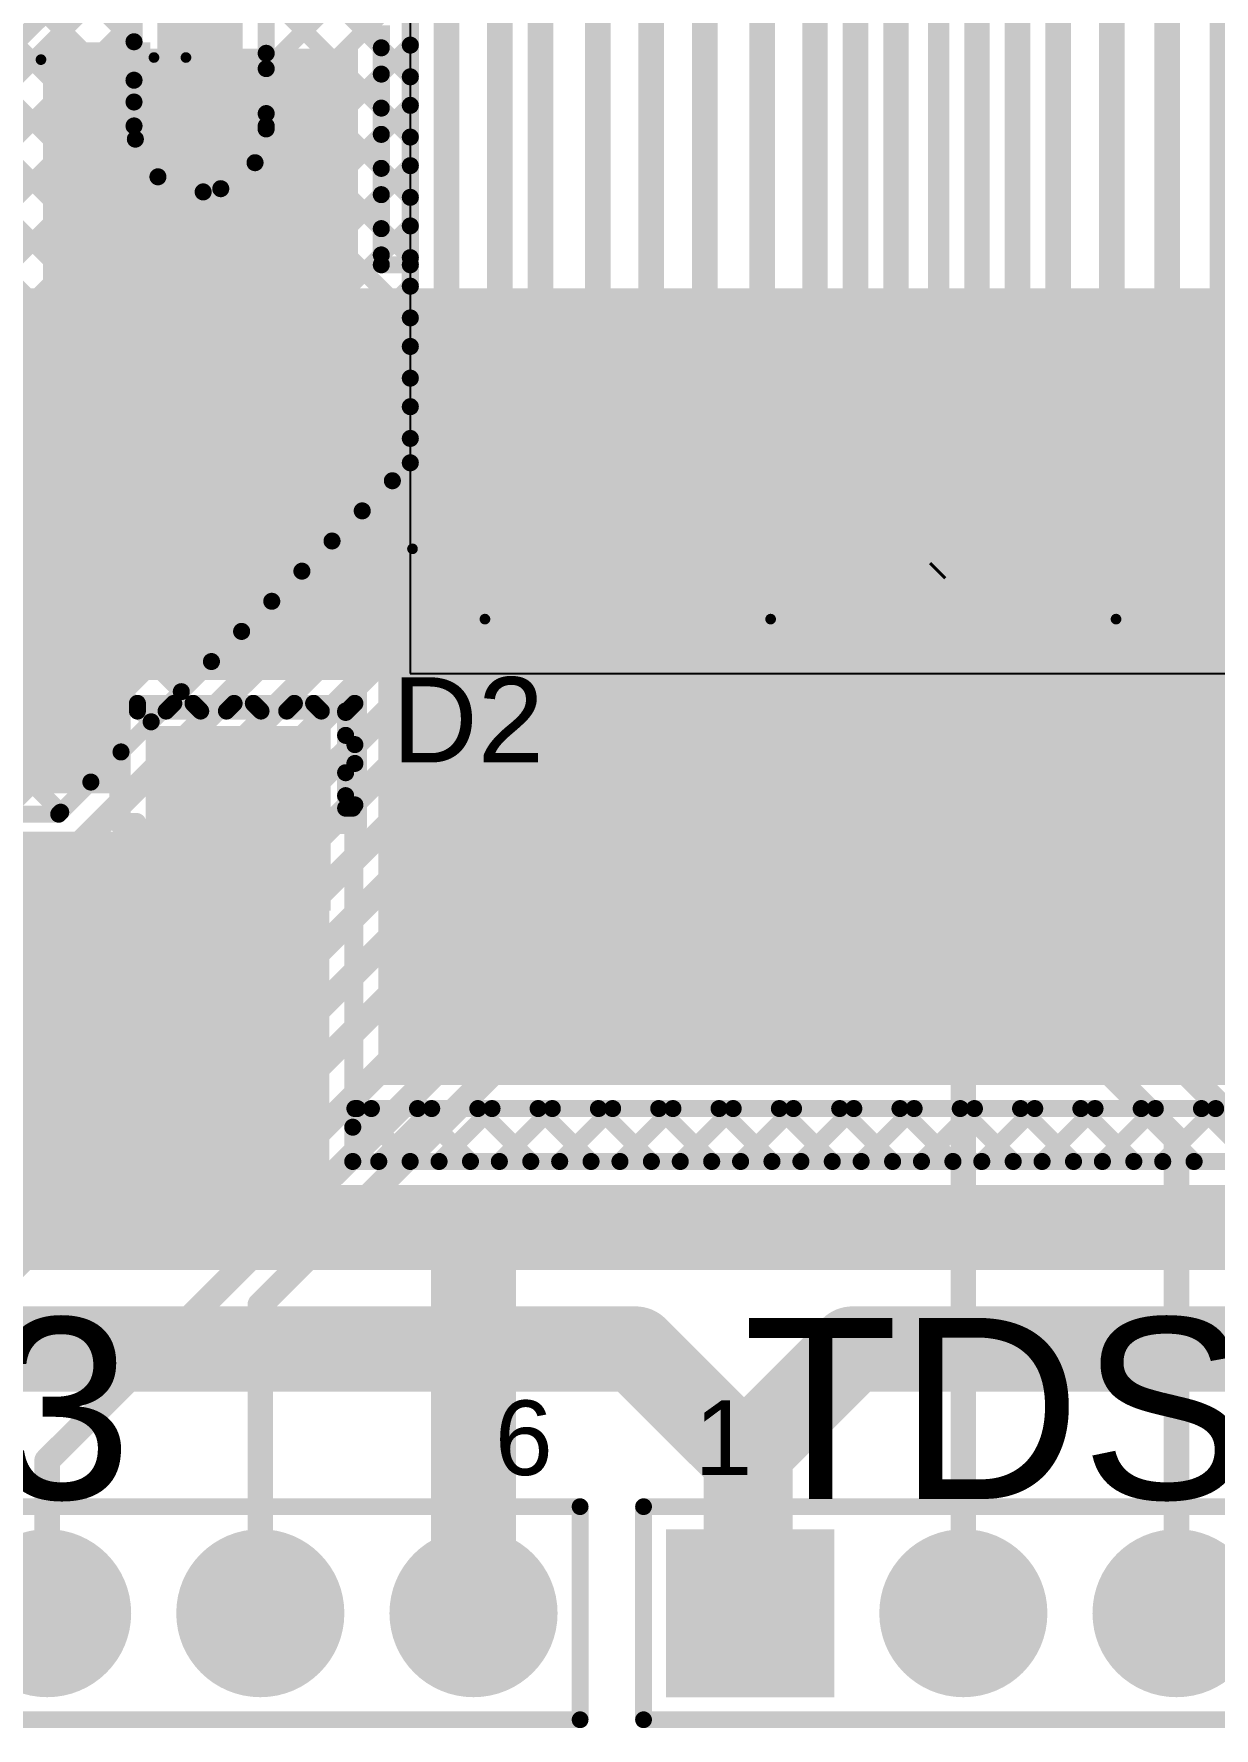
# Model space of a CAD drawing. Header units: millimetres. Extents: x 0 to 214, y 0 to 214.
# Drawn here: x 2.395 to 2.949, y -0.102 to 0.693 of the extents above; entities that cross this region are included whole.
import ezdxf

# ---------------------------------------------------------------- set-up
doc = ezdxf.new("R2010")
doc.units = ezdxf.units.MM
doc.header["$MEASUREMENT"] = 0
for name, color, linetype in [('BottomLayer', 5, 'Continuous'), ('BottomSolder', 6, 'Continuous'), ('MultiLayer', 9, 'Continuous'), ('PadHoleLayer', 156, 'Continuous'), ('TopLayer', 1, 'Continuous'), ('TopOverlay', 2, 'Continuous'), ('TopPaste', 8, 'Continuous'), ('TopSolder', 216, 'Continuous'), ('ViaHoleLayer', 16, 'Continuous')]:
    doc.layers.add(name, color=color, linetype=linetype)
doc.styles.add('Arial', font='', dxfattribs={"height": 0.2})
doc.styles.get('Arial').set_extended_font_data('Arial')

# ---------------------------------------------------------------- blocks, each defined once
blk = doc.blocks.new('SOT_223_121')
at = {"layer": 'TopLayer'}
for points in [[(-0.06398, 0.1565), (0.06398, 0.1565), (0.06398, 0.07185), (-0.06398, 0.07185)], [(-0.10925, -0.07185), (-0.07185, -0.07185), (-0.07185, -0.1565), (-0.10925, -0.1565)], [(-0.0187, -0.07185), (0.0187, -0.07185), (0.0187, -0.1565), (-0.0187, -0.1565)], [(0.07185, -0.07185), (0.10925, -0.07185), (0.10925, -0.1565), (0.07185, -0.1565)]]:
    blk.add_hatch(color=1, dxfattribs=at).paths.add_polyline_path(points)
at = {"layer": 'TopPaste'}
for points in [[(-0.06398, 0.1565), (0.06398, 0.1565), (0.06398, 0.07185), (-0.06398, 0.07185)], [(-0.10925, -0.07185), (-0.07185, -0.07185), (-0.07185, -0.1565), (-0.10925, -0.1565)], [(-0.0187, -0.07185), (0.0187, -0.07185), (0.0187, -0.1565), (-0.0187, -0.1565)], [(0.07185, -0.07185), (0.10925, -0.07185), (0.10925, -0.1565), (0.07185, -0.1565)]]:
    blk.add_hatch(color=8, dxfattribs=at).paths.add_polyline_path(points)
at = {"layer": 'TopSolder'}
for points in [[(-0.06798, 0.1605), (0.06798, 0.1605), (0.06798, 0.06785), (-0.06798, 0.06785)], [(-0.11325, -0.06785), (-0.06785, -0.06785), (-0.06785, -0.1605), (-0.11325, -0.1605)], [(-0.0227, -0.06785), (0.0227, -0.06785), (0.0227, -0.1605), (-0.0227, -0.1605)], [(0.06785, -0.06785), (0.11325, -0.06785), (0.11325, -0.1605), (0.06785, -0.1605)]]:
    blk.add_hatch(color=216, dxfattribs=at).paths.add_polyline_path(points)
at = {"layer": 'TopOverlay', "const_width": 0.005}
for points in [[(-0.129, -0.075), (-0.129, 0.069)], [(-0.129, 0.069), (-0.073, 0.069)], [(0.073, 0.069), (0.13, 0.069)], [(0.13, -0.075), (0.13, 0.069)], [(-0.129, -0.075), (-0.119, -0.075)], [(-0.066, -0.075), (-0.029, -0.075)], [(0.024, -0.076), (0.062, -0.076)], [(0.115, -0.075), (0.13, -0.075)]]:
    blk.add_lwpolyline(points, dxfattribs=at)
at = {"layer": 'TopOverlay'}
for points, const_width in [([(-0.13025, 0.069, 1), (-0.12775, 0.069, 1)], 0.0025), ([(-0.13025, 0.069, 1), (-0.12775, 0.069, 1)], 0.0025), ([(-0.07425, 0.069, 1), (-0.07175, 0.069, 1)], 0.0025), ([(0.07175, 0.069, 1), (0.07425, 0.069, 1)], 0.0025), ([(0.12875, 0.069, 1), (0.13125, 0.069, 1)], 0.0025), ([(0.12875, 0.069, 1), (0.13125, 0.069, 1)], 0.0025), ([(-0.13025, -0.075, 1), (-0.12775, -0.075, 1)], 0.0025), ([(-0.13025, -0.075, 1), (-0.12775, -0.075, 1)], 0.0025), ([(-0.12025, -0.075, 1), (-0.11775, -0.075, 1)], 0.0025), ([(-0.06725, -0.075, 1), (-0.06475, -0.075, 1)], 0.0025), ([(-0.03025, -0.075, 1), (-0.02775, -0.075, 1)], 0.0025), ([(0.02275, -0.076, 1), (0.02525, -0.076, 1)], 0.0025), ([(0.06075, -0.076, 1), (0.06325, -0.076, 1)], 0.0025), ([(0.11375, -0.075, 1), (0.11625, -0.075, 1)], 0.0025), ([(0.12875, -0.075, 1), (0.13125, -0.075, 1)], 0.0025), ([(0.12875, -0.075, 1), (0.13125, -0.075, 1)], 0.0025), ([(-0.1221, -0.111, 1), (-0.1419, -0.111, 1)], 0.01575), ([(-0.14584, -0.111, 1), (-0.13796, -0.111, 1)], 0.00787), ([(-0.12604, -0.111, 1), (-0.11816, -0.111, 1)], 0.00787)]:
    blk.add_lwpolyline(points, format="xyb", close=True, dxfattribs=dict(at, const_width=const_width))
blk = doc.blocks.new('SLF12575T_221M1R3_PF_128')
at = {"layer": 'TopLayer'}
for points in [[(-0.26969, 0.06299), (-0.16732, 0.06299), (-0.16732, -0.06299), (-0.26969, -0.06299)], [(0.16732, 0.06299), (0.26969, 0.06299), (0.26969, -0.06299), (0.16732, -0.06299)]]:
    blk.add_hatch(color=1, dxfattribs=at).paths.add_polyline_path(points)
at = {"layer": 'TopPaste'}
for points in [[(-0.26969, 0.06299), (-0.16732, 0.06299), (-0.16732, -0.06299), (-0.26969, -0.06299)], [(0.16732, 0.06299), (0.26969, 0.06299), (0.26969, -0.06299), (0.16732, -0.06299)]]:
    blk.add_hatch(color=8, dxfattribs=at).paths.add_polyline_path(points)
at = {"layer": 'TopSolder'}
for points in [[(-0.27369, 0.06699), (-0.16332, 0.06699), (-0.16332, -0.06699), (-0.27369, -0.06699)], [(0.16332, 0.06699), (0.27369, 0.06699), (0.27369, -0.06699), (0.16332, -0.06699)]]:
    blk.add_hatch(color=216, dxfattribs=at).paths.add_polyline_path(points)
at = {"layer": 'TopOverlay', "const_width": 0.005}
for points in [[(-0.188, 0.19), (-0.188, 0.249)], [(0.217, 0.249), (-0.188, 0.249)], [(0.25, 0.081), (0.25, 0.215)], [(-0.248, 0.081), (-0.248, 0.19)], [(-0.188, 0.19), (-0.248, 0.19)], [(-0.25, -0.215), (-0.25, -0.081)], [(0.25, -0.215), (0.25, -0.081)], [(0.217, -0.249), (-0.217, -0.249)]]:
    blk.add_lwpolyline(points, dxfattribs=at)
at = {"layer": 'TopOverlay'}
for points, const_width in [([(-0.18925, 0.249, 1), (-0.18675, 0.249, 1)], 0.0025), ([(-0.18925, 0.249, 1), (-0.18675, 0.249, 1)], 0.0025), ([(0.21575, 0.249, 1), (0.21825, 0.249, 1)], 0.0025), ([(0.21575, 0.249, 1), (0.21825, 0.249, 1)], 0.0025), ([(0.24875, 0.215, 1), (0.25125, 0.215, 1)], 0.0025), ([(0.24875, 0.215, 1), (0.25125, 0.215, 1)], 0.0025), ([(-0.24925, 0.19, 1), (-0.24675, 0.19, 1)], 0.0025), ([(-0.24925, 0.19, 1), (-0.24675, 0.19, 1)], 0.0025), ([(-0.18925, 0.19, 1), (-0.18675, 0.19, 1)], 0.0025), ([(-0.18925, 0.19, 1), (-0.18675, 0.19, 1)], 0.0025), ([(-0.24925, 0.081, 1), (-0.24675, 0.081, 1)], 0.0025), ([(0.24875, 0.081, 1), (0.25125, 0.081, 1)], 0.0025), ([(-0.27781, 0.061, 1), (-0.2943, 0.061, 1)], 0.01), ([(-0.2968, 0.061, 1), (-0.2918, 0.061, 1)], 0.005), ([(-0.28031, 0.061, 1), (-0.27531, 0.061, 1)], 0.005), ([(-0.25125, -0.081, 1), (-0.24875, -0.081, 1)], 0.0025), ([(0.24875, -0.081, 1), (0.25125, -0.081, 1)], 0.0025), ([(-0.25125, -0.215, 1), (-0.24875, -0.215, 1)], 0.0025), ([(-0.25125, -0.215, 1), (-0.24875, -0.215, 1)], 0.0025), ([(0.24875, -0.215, 1), (0.25125, -0.215, 1)], 0.0025), ([(0.24875, -0.215, 1), (0.25125, -0.215, 1)], 0.0025), ([(-0.21825, -0.249, 1), (-0.21575, -0.249, 1)], 0.0025), ([(-0.21825, -0.249, 1), (-0.21575, -0.249, 1)], 0.0025), ([(0.21575, -0.249, 1), (0.21825, -0.249, 1)], 0.0025), ([(0.21575, -0.249, 1), (0.21825, -0.249, 1)], 0.0025)]:
    blk.add_lwpolyline(points, format="xyb", close=True, dxfattribs=dict(at, const_width=const_width))
at = {"layer": 'TopOverlay', "const_width": 0.005}
for points in [[(0.217, 0.249, -0.414214), (0.25, 0.215)], [(-0.217, -0.249, -0.414214), (-0.25, -0.215)], [(0.25, -0.215, -0.414214), (0.217, -0.249)]]:
    blk.add_lwpolyline(points, format="xyb", dxfattribs=at)
blk = doc.blocks.new('SMA_129')
at = {"layer": 'TopLayer'}
for points in [[(-0.11811, 0.03937), (-0.03937, 0.03937), (-0.03937, -0.03937), (-0.11811, -0.03937)], [(0.03937, 0.03937), (0.11811, 0.03937), (0.11811, -0.03937), (0.03937, -0.03937)]]:
    blk.add_hatch(color=1, dxfattribs=at).paths.add_polyline_path(points)
at = {"layer": 'TopOverlay'}
for points in [[(-0.167, -0.06099), (-0.12105, -0.06099), (-0.12105, 0.06101), (-0.167, 0.06101)], [(-0.12193, 0.041), (-0.09421, 0.041), (-0.09421, 0.061), (-0.12193, 0.061)], [(-0.12191, -0.061), (-0.0942, -0.061), (-0.0942, -0.042), (-0.12191, -0.042)]]:
    blk.add_hatch(color=2, dxfattribs=at).paths.add_polyline_path(points)
at = {"layer": 'TopPaste'}
for points in [[(-0.11811, 0.03937), (-0.03937, 0.03937), (-0.03937, -0.03937), (-0.11811, -0.03937)], [(0.03937, 0.03937), (0.11811, 0.03937), (0.11811, -0.03937), (0.03937, -0.03937)]]:
    blk.add_hatch(color=8, dxfattribs=at).paths.add_polyline_path(points)
at = {"layer": 'TopSolder'}
for points in [[(-0.12211, 0.04337), (-0.03537, 0.04337), (-0.03537, -0.04337), (-0.12211, -0.04337)], [(0.03537, 0.04337), (0.12211, 0.04337), (0.12211, -0.04337), (0.03537, -0.04337)]]:
    blk.add_hatch(color=216, dxfattribs=at).paths.add_polyline_path(points)
at = {"layer": 'TopOverlay', "const_width": 0.01}
for points in [[(0.082, 0.05543), (-0.0942, 0.05543)], [(0.08115, 0.048), (0.08115, 0.05543)], [(0.08115, -0.05543), (0.08115, -0.048)], [(0.081, -0.05543), (-0.0942, -0.05543)]]:
    blk.add_lwpolyline(points, dxfattribs=at)
at = {"layer": 'TopOverlay', "const_width": 0.005}
for points in [[(-0.0967, 0.05543, 1), (-0.0917, 0.05543, 1)], [(0.07865, 0.05543, 1), (0.08365, 0.05543, 1)], [(0.0795, 0.05543, 1), (0.0845, 0.05543, 1)], [(0.07865, 0.048, 1), (0.08365, 0.048, 1)], [(0.07865, -0.048, 1), (0.08365, -0.048, 1)], [(-0.0967, -0.05543, 1), (-0.0917, -0.05543, 1)], [(0.0785, -0.05543, 1), (0.0835, -0.05543, 1)], [(0.07865, -0.05543, 1), (0.08365, -0.05543, 1)]]:
    blk.add_lwpolyline(points, format="xyb", close=True, dxfattribs=at)
blk = doc.blocks.new('HDR1X6_141')
at = {"layer": 'BottomLayer'}
blk.add_hatch(color=5, dxfattribs=at).paths.add_polyline_path([(-0.03543, 0.03543), (0.03543, 0.03543), (0.03543, -0.03543), (-0.03543, -0.03543)])
h = blk.add_hatch(color=5, dxfattribs=at)
edge = h.paths.add_edge_path()
edge.add_arc((0.1, 0), 0.03543, 0, 360)
h = blk.add_hatch(color=5, dxfattribs=at)
edge = h.paths.add_edge_path()
edge.add_arc((0.2, 0), 0.03543, 0, 360)
at = {"layer": 'BottomSolder'}
blk.add_hatch(color=6, dxfattribs=at).paths.add_polyline_path([(-0.03943, 0.03943), (0.03943, 0.03943), (0.03943, -0.03943), (-0.03943, -0.03943)])
h = blk.add_hatch(color=6, dxfattribs=at)
edge = h.paths.add_edge_path()
edge.add_arc((0.1, 0), 0.03943, 0, 360)
h = blk.add_hatch(color=6, dxfattribs=at)
edge = h.paths.add_edge_path()
edge.add_arc((0.2, 0), 0.03943, 0, 360)
at = {"layer": 'MultiLayer'}
blk.add_hatch(color=9, dxfattribs=at).paths.add_polyline_path([(-0.03543, 0.03543), (0.03543, 0.03543), (0.03543, -0.03543), (-0.03543, -0.03543)])
h = blk.add_hatch(color=9, dxfattribs=at)
edge = h.paths.add_edge_path()
edge.add_arc((0.1, 0), 0.03543, 0, 360)
h = blk.add_hatch(color=9, dxfattribs=at)
edge = h.paths.add_edge_path()
edge.add_arc((0.2, 0), 0.03543, 0, 360)
at = {"layer": 'PadHoleLayer'}
h = blk.add_hatch(color=156, dxfattribs=at)
edge = h.paths.add_edge_path()
edge.add_arc((0, 0), 0.01772, 0, 360)
h = blk.add_hatch(color=156, dxfattribs=at)
edge = h.paths.add_edge_path()
edge.add_arc((0.1, 0), 0.01772, 0, 360)
h = blk.add_hatch(color=156, dxfattribs=at)
edge = h.paths.add_edge_path()
edge.add_arc((0.2, 0), 0.01772, 0, 360)
at = {"layer": 'TopLayer'}
blk.add_hatch(color=1, dxfattribs=at).paths.add_polyline_path([(-0.03543, 0.03543), (0.03543, 0.03543), (0.03543, -0.03543), (-0.03543, -0.03543)])
h = blk.add_hatch(color=1, dxfattribs=at)
edge = h.paths.add_edge_path()
edge.add_arc((0.1, 0), 0.03543, 0, 360)
h = blk.add_hatch(color=1, dxfattribs=at)
edge = h.paths.add_edge_path()
edge.add_arc((0.2, 0), 0.03543, 0, 360)
at = {"layer": 'TopSolder'}
blk.add_hatch(color=216, dxfattribs=at).paths.add_polyline_path([(-0.03943, 0.03943), (0.03943, 0.03943), (0.03943, -0.03943), (-0.03943, -0.03943)])
h = blk.add_hatch(color=216, dxfattribs=at)
edge = h.paths.add_edge_path()
edge.add_arc((0.1, 0), 0.03943, 0, 360)
h = blk.add_hatch(color=216, dxfattribs=at)
edge = h.paths.add_edge_path()
edge.add_arc((0.2, 0), 0.03943, 0, 360)
at = {"layer": 'TopOverlay', "const_width": 0.00787}
for points in [[(-0.05, 0.05), (0.55, 0.05)], [(-0.05, -0.05), (-0.05, 0.05)], [(-0.05, -0.05), (0.55, -0.05)]]:
    blk.add_lwpolyline(points, dxfattribs=at)
at = {"layer": 'TopOverlay', "const_width": 0.00394}
for points in [[(-0.05197, 0.05, 1), (-0.04803, 0.05, 1)], [(-0.05197, 0.05, 1), (-0.04803, 0.05, 1)], [(-0.05197, -0.05, 1), (-0.04803, -0.05, 1)], [(-0.05197, -0.05, 1), (-0.04803, -0.05, 1)]]:
    blk.add_lwpolyline(points, format="xyb", close=True, dxfattribs=at)
blk = doc.blocks.new('HDR1X6_253')
at = {"layer": 'BottomLayer'}
h = blk.add_hatch(color=5, dxfattribs=at)
edge = h.paths.add_edge_path()
edge.add_arc((0.3, 0), 0.03543, 0, 360)
h = blk.add_hatch(color=5, dxfattribs=at)
edge = h.paths.add_edge_path()
edge.add_arc((0.4, 0), 0.03543, 0, 360)
h = blk.add_hatch(color=5, dxfattribs=at)
edge = h.paths.add_edge_path()
edge.add_arc((0.5, 0), 0.03543, 0, 360)
at = {"layer": 'BottomSolder'}
h = blk.add_hatch(color=6, dxfattribs=at)
edge = h.paths.add_edge_path()
edge.add_arc((0.3, 0), 0.03943, 0, 360)
h = blk.add_hatch(color=6, dxfattribs=at)
edge = h.paths.add_edge_path()
edge.add_arc((0.4, 0), 0.03943, 0, 360)
h = blk.add_hatch(color=6, dxfattribs=at)
edge = h.paths.add_edge_path()
edge.add_arc((0.5, 0), 0.03943, 0, 360)
at = {"layer": 'MultiLayer'}
h = blk.add_hatch(color=9, dxfattribs=at)
edge = h.paths.add_edge_path()
edge.add_arc((0.3, 0), 0.03543, 0, 360)
h = blk.add_hatch(color=9, dxfattribs=at)
edge = h.paths.add_edge_path()
edge.add_arc((0.4, 0), 0.03543, 0, 360)
h = blk.add_hatch(color=9, dxfattribs=at)
edge = h.paths.add_edge_path()
edge.add_arc((0.5, 0), 0.03543, 0, 360)
at = {"layer": 'PadHoleLayer'}
h = blk.add_hatch(color=156, dxfattribs=at)
edge = h.paths.add_edge_path()
edge.add_arc((0.3, 0), 0.01772, 0, 360)
h = blk.add_hatch(color=156, dxfattribs=at)
edge = h.paths.add_edge_path()
edge.add_arc((0.4, 0), 0.01772, 0, 360)
h = blk.add_hatch(color=156, dxfattribs=at)
edge = h.paths.add_edge_path()
edge.add_arc((0.5, 0), 0.01772, 0, 360)
at = {"layer": 'TopLayer'}
h = blk.add_hatch(color=1, dxfattribs=at)
edge = h.paths.add_edge_path()
edge.add_arc((0.3, 0), 0.03543, 0, 360)
h = blk.add_hatch(color=1, dxfattribs=at)
edge = h.paths.add_edge_path()
edge.add_arc((0.4, 0), 0.03543, 0, 360)
h = blk.add_hatch(color=1, dxfattribs=at)
edge = h.paths.add_edge_path()
edge.add_arc((0.5, 0), 0.03543, 0, 360)
at = {"layer": 'TopSolder'}
h = blk.add_hatch(color=216, dxfattribs=at)
edge = h.paths.add_edge_path()
edge.add_arc((0.3, 0), 0.03943, 0, 360)
h = blk.add_hatch(color=216, dxfattribs=at)
edge = h.paths.add_edge_path()
edge.add_arc((0.4, 0), 0.03943, 0, 360)
h = blk.add_hatch(color=216, dxfattribs=at)
edge = h.paths.add_edge_path()
edge.add_arc((0.5, 0), 0.03943, 0, 360)
at = {"layer": 'TopOverlay', "const_width": 0.00787}
for points in [[(-0.05, 0.05), (0.55, 0.05)], [(0.55, -0.05), (0.55, 0.05)], [(-0.05, -0.05), (0.55, -0.05)]]:
    blk.add_lwpolyline(points, dxfattribs=at)
at = {"layer": 'TopOverlay', "const_width": 0.00394}
for points in [[(0.54803, 0.05, 1), (0.55197, 0.05, 1)], [(0.54803, 0.05, 1), (0.55197, 0.05, 1)], [(0.54803, -0.05, 1), (0.55197, -0.05, 1)], [(0.54803, -0.05, 1), (0.55197, -0.05, 1)]]:
    blk.add_lwpolyline(points, format="xyb", close=True, dxfattribs=at)

msp = doc.modelspace()

# ---------------------------------------------------------------- hatches: boundary and pattern name
at = {"layer": 'BottomLayer'}
h = msp.add_hatch(color=5, dxfattribs=at)
edge = h.paths.add_edge_path()
edge.add_arc((2.4734, 0.65017), 0.01181, 0, 360)
h = msp.add_hatch(color=5, dxfattribs=at)
edge = h.paths.add_edge_path()
edge.add_arc((2.60164, 0.13313), 0.01181, 0, 360)
at = {"layer": 'BottomSolder'}
h = msp.add_hatch(color=6, dxfattribs=at)
edge = h.paths.add_edge_path()
edge.add_arc((2.4734, 0.65017), 0.00991, 0, 360)
h = msp.add_hatch(color=6, dxfattribs=at)
edge = h.paths.add_edge_path()
edge.add_arc((2.60164, 0.13313), 0.00991, 0, 360)
at = {"layer": 'TopLayer'}
for points in [[(2.54739, 0.68642), (2.39975, 0.68642), (2.39975, 0.49646), (2.54739, 0.49646)], [(2.284, 0.39016), (3.41747, 0.39016), (3.41747, 0.574), (2.284, 0.574)], [(2.28386, 0.33701), (2.433, 0.33701), (2.433, 0.40591), (2.28386, 0.40591)], [(2.557, 0.2), (3.41747, 0.2), (3.41747, 0.40492), (2.557, 0.40492)], [(2.246, 0.116), (2.534, 0.116), (2.534, 0.319), (2.246, 0.319)]]:
    msp.add_hatch(color=1, dxfattribs=at).paths.add_polyline_path(points)
h = msp.add_hatch(color=1, dxfattribs=at)
edge = h.paths.add_edge_path()
edge.add_arc((2.4734, 0.65017), 0.01181, 0, 360)
h = msp.add_hatch(color=1, dxfattribs=at)
edge = h.paths.add_edge_path()
edge.add_arc((2.60164, 0.13313), 0.01181, 0, 360)
at = {"layer": 'TopSolder'}
h = msp.add_hatch(color=216, dxfattribs=at)
edge = h.paths.add_edge_path()
edge.add_arc((2.4734, 0.65017), 0.00991, 0, 360)
h = msp.add_hatch(color=216, dxfattribs=at)
edge = h.paths.add_edge_path()
edge.add_arc((2.60164, 0.13313), 0.00991, 0, 360)
at = {"layer": 'ViaHoleLayer'}
h = msp.add_hatch(color=16, dxfattribs=at)
edge = h.paths.add_edge_path()
edge.add_arc((2.4734, 0.65017), 0.00591, 0, 360)
h = msp.add_hatch(color=16, dxfattribs=at)
edge = h.paths.add_edge_path()
edge.add_arc((2.60164, 0.13313), 0.00591, 0, 360)

# ---------------------------------------------------------------- linework, layer by layer
at = {"layer": 'BottomLayer'}
for p, q in [((2.572, 0.96398), (2.572, 0.39311)), ((2.572, 0.39311), (3.07298, 0.39311))]:
    msp.add_line(p, q, dxfattribs=at)
for points, const_width in [([(2.953, 0.267), (2.953, 2.432)], 0.012), ([(2.614, 0.48203), (2.614, 2.38687)], 0.012), ([(2.633, 0.47403), (2.633, 2.379)], 0.012), ([(2.901, 0.241), (2.901, 2.371)], 0.012), ([(2.87581, 0.23019), (2.87581, 2.34919)], 0.012), ([(2.685, 0.47229), (2.685, 2.339)], 0.012), ([(2.927, 0.254), (2.927, 2.33819)], 0.012), ([(2.85681, 2.28923), (2.85681, 0.24181)], 0.012), ([(2.589, 2.282), (2.589, 0.48503)], 0.012), ([(2.66, 0.47416), (2.66, 2.282)], 0.012), ([(2.83781, 0.43307), (2.83781, 2.26886)], 0.012), ([(2.81981, 0.44194), (2.81981, 2.25319)], 0.01), ([(2.78081, 0.46062), (2.78081, 2.24154)], 0.012), ([(2.71014, 0.47057), (2.71014, 2.23119)], 0.012), ([(2.76181, 0.46849), (2.76181, 2.23367)], 0.012), ([(2.79981, 0.44881), (2.79981, 2.229)], 0.012), ([(2.737, 2.2057), (2.737, 0.47055)], 0.012), ([(2.4734, 0.65017), (2.4734, 1.81026)], 0.04), ([(2.4424, 0.65017), (2.4424, 1.81026)], 0.008), ([(2.5044, 0.65017), (2.5044, 1.7234)], 0.008), ([(2.572, 0.49207), (2.572, 0.96398)], 0.008), ([(2.5044, 0.67706), (2.572, 0.74466)], 0.008), ([(2.5044, 0.74082), (2.572, 0.67322)], 0.008), ([(2.04137, 0.32717), (2.4424, 0.7282)], 0.008), ([(2.06386, 0.36578), (2.42877, 0.73069)], 0.008), ([(2.41508, 0.717), (2.4424, 0.68968)], 0.008), ([(2.50437, 0.64875), (2.572, 0.71638)], 0.008), ([(2.5044, 0.71253), (2.572, 0.64494)], 0.008), ([(2.06966, 0.32717), (2.4424, 0.69992)], 0.008), ([(2.40094, 0.70286), (2.4424, 0.6614)], 0.008), ([(2.21108, 0.32717), (2.572, 0.68809)], 0.008), ([(2.3868, 0.68872), (2.572, 0.50351)], 0.008), ([(2.5044, 0.68425), (2.572, 0.61665)], 0.008), ([(2.37265, 0.67457), (2.56358, 0.48365)], 0.008), ([(2.09794, 0.32717), (2.4424, 0.67163)], 0.008), ([(2.23936, 0.32717), (2.572, 0.65981)], 0.008), ([(2.35851, 0.66043), (2.54944, 0.46951)], 0.008), ([(2.5044, 0.65597), (2.572, 0.58837)], 0.008), ([(2.12623, 0.32717), (2.44303, 0.64397)], 0.008), ([(2.34437, 0.64629), (2.53529, 0.45537)], 0.008), ([(2.33023, 0.63215), (2.52115, 0.44122)], 0.008), ([(2.49916, 0.63292), (2.572, 0.56008)], 0.008), ([(2.15451, 0.32717), (2.45363, 0.62629)], 0.008), ([(2.26765, 0.32717), (2.572, 0.63153)], 0.008), ([(2.18279, 0.32717), (2.47483, 0.61921)], 0.008), ([(2.31609, 0.61801), (2.50701, 0.42708)], 0.008), ([(2.48308, 0.62072), (2.572, 0.5318)], 0.008), ([(2.29593, 0.32717), (2.572, 0.60324)], 0.008), ([(2.30194, 0.60386), (2.49287, 0.41294)], 0.008), ([(2.2878, 0.58972), (2.47872, 0.3988)], 0.008), ([(2.27366, 0.57558), (2.46458, 0.38466)], 0.008), ([(2.32422, 0.32717), (2.572, 0.57496)], 0.008), ([(2.25952, 0.56144), (2.45044, 0.37051)], 0.008), ([(2.24538, 0.54729), (2.4363, 0.35637)], 0.008), ([(2.3525, 0.32717), (2.572, 0.54667)], 0.008), ([(2.23123, 0.53315), (2.42216, 0.34223)], 0.008), ([(2.21709, 0.51901), (2.40801, 0.32809)], 0.008), ([(2.38078, 0.32717), (2.572, 0.51839)], 0.008), ([(2.4071, 0.32717), (2.572, 0.49207)], 0.008), ([(2.41414, 0.31017), (2.589, 0.48503)], 0.012), ([(2.42314, 0.29117), (2.614, 0.48203)], 0.012), ([(2.43114, 0.27217), (2.633, 0.47403)], 0.012), ([(2.43901, 0.25317), (2.66, 0.47416)], 0.012), ([(2.44688, 0.23417), (2.685, 0.47229)], 0.012), ([(2.45475, 0.21517), (2.71014, 0.47057)], 0.012), ([(2.46262, 0.19617), (2.737, 0.47055)], 0.012), ([(2.47049, 0.17717), (2.76181, 0.46849)], 0.012), ([(2.47819, 0.158), (2.78081, 0.46062)], 0.012), ([(2.49, 0.139), (2.79981, 0.44881)], 0.012), ([(2.40164, 0.02377), (2.81881, 0.44094)], 0.012), ([(2.81881, 0.44094), (2.81981, 0.44194)], 0.01), ([(2.50164, 0.0969), (2.83781, 0.43307)], 0.012), ([(1.30014, 0.32717), (2.4071, 0.32717)], 0.008), ([(1.30014, 0.31017), (2.41414, 0.31017)], 0.012), ([(1.33714, 0.29117), (2.42314, 0.29117)], 0.012), ([(1.37014, 0.27217), (2.43114, 0.27217)], 0.012), ([(2.953, 0.267), (3.04, 0.18)], 0.012), ([(1.40514, 0.25317), (2.43901, 0.25317)], 0.012), ([(2.927, 0.254), (3.13139, 0.04961)], 0.012), ([(2.83139, 0.21639), (2.85681, 0.24181)], 0.012), ([(2.901, 0.241), (3.03514, 0.10686)], 0.012), ([(1.85389, 0.23417), (2.44688, 0.23417)], 0.012), ([(2.87581, 0.23019), (2.93139, 0.17461)], 0.012), ([(1.88117, 0.21517), (2.45475, 0.21517)], 0.012), ([(2.83139, -0.04783), (2.83139, 0.21639)], 0.012), ([(1.91317, 0.19617), (2.46262, 0.19617)], 0.012), ([(1.94217, 0.17717), (2.47049, 0.17717)], 0.012), ([(2.93139, -0.04783), (2.93139, 0.17461)], 0.012), ([(2.33797, 0.158), (2.47819, 0.158)], 0.012), ([(2.60164, -0.04783), (2.60164, 0.13313)], 0.04), ([(2.30164, 0.02964), (2.411, 0.139)], 0.012), ([(2.411, 0.139), (2.49, 0.139)], 0.012), ([(2.50164, -0.04783), (2.50164, 0.0969)], 0.012), ([(2.40164, -0.04783), (2.40164, 0.02377)], 0.012)]:
    msp.add_lwpolyline(points, dxfattribs=dict(at, const_width=const_width))
for points, const_width in [([(2.4404, 0.68968, 1), (2.4444, 0.68968, 1)], 0.004), ([(2.57, 0.68809, 1), (2.574, 0.68809, 1)], 0.004), ([(2.5024, 0.68425, 1), (2.5064, 0.68425, 1)], 0.004), ([(2.5024, 0.67706, 1), (2.5064, 0.67706, 1)], 0.004), ([(2.57, 0.67322, 1), (2.574, 0.67322, 1)], 0.004), ([(2.4404, 0.67163, 1), (2.4444, 0.67163, 1)], 0.004), ([(2.4634, 0.65017, 1), (2.4834, 0.65017, 1)], 0.02), ([(2.4404, 0.6614, 1), (2.4444, 0.6614, 1)], 0.004), ([(2.5024, 0.65597, 1), (2.5064, 0.65597, 1)], 0.004), ([(2.57, 0.65981, 1), (2.574, 0.65981, 1)], 0.004), ([(2.4404, 0.65017, 1), (2.4444, 0.65017, 1)], 0.004), ([(2.4404, 0.65017, 1), (2.4444, 0.65017, 1)], 0.004), ([(2.50237, 0.64875, 1), (2.50637, 0.64875, 1)], 0.004), ([(2.5024, 0.65017, 1), (2.5064, 0.65017, 1)], 0.004), ([(2.5024, 0.65017, 1), (2.5064, 0.65017, 1)], 0.004), ([(2.44103, 0.64397, 1), (2.44503, 0.64397, 1)], 0.004), ([(2.57, 0.64494, 1), (2.574, 0.64494, 1)], 0.004), ([(2.49716, 0.63292, 1), (2.50116, 0.63292, 1)], 0.004), ([(2.45163, 0.62629, 1), (2.45563, 0.62629, 1)], 0.004), ([(2.57, 0.63153, 1), (2.574, 0.63153, 1)], 0.004), ([(2.47283, 0.61921, 1), (2.47683, 0.61921, 1)], 0.004), ([(2.48108, 0.62072, 1), (2.48508, 0.62072, 1)], 0.004), ([(2.57, 0.61665, 1), (2.574, 0.61665, 1)], 0.004), ([(2.57, 0.60324, 1), (2.574, 0.60324, 1)], 0.004), ([(2.57, 0.58837, 1), (2.574, 0.58837, 1)], 0.004), ([(2.57, 0.57496, 1), (2.574, 0.57496, 1)], 0.004), ([(2.57, 0.56008, 1), (2.574, 0.56008, 1)], 0.004), ([(2.57, 0.54667, 1), (2.574, 0.54667, 1)], 0.004), ([(2.57, 0.5318, 1), (2.574, 0.5318, 1)], 0.004), ([(2.57, 0.51839, 1), (2.574, 0.51839, 1)], 0.004), ([(2.57, 0.50351, 1), (2.574, 0.50351, 1)], 0.004), ([(2.57, 0.49207, 1), (2.574, 0.49207, 1)], 0.004), ([(2.57, 0.49207, 1), (2.574, 0.49207, 1)], 0.004), ([(2.56158, 0.48365, 1), (2.56558, 0.48365, 1)], 0.004), ([(2.586, 0.48503, 1), (2.592, 0.48503, 1)], 0.006), ([(2.586, 0.48503, 1), (2.592, 0.48503, 1)], 0.006), ([(2.611, 0.48203, 1), (2.617, 0.48203, 1)], 0.006), ([(2.611, 0.48203, 1), (2.617, 0.48203, 1)], 0.006), ([(2.63, 0.47403, 1), (2.636, 0.47403, 1)], 0.006), ([(2.63, 0.47403, 1), (2.636, 0.47403, 1)], 0.006), ([(2.657, 0.47416, 1), (2.663, 0.47416, 1)], 0.006), ([(2.657, 0.47416, 1), (2.663, 0.47416, 1)], 0.006), ([(2.682, 0.47229, 1), (2.688, 0.47229, 1)], 0.006), ([(2.682, 0.47229, 1), (2.688, 0.47229, 1)], 0.006), ([(2.54744, 0.46951, 1), (2.55144, 0.46951, 1)], 0.004), ([(2.70714, 0.47057, 1), (2.71314, 0.47057, 1)], 0.006), ([(2.70714, 0.47057, 1), (2.71314, 0.47057, 1)], 0.006), ([(2.734, 0.47055, 1), (2.74, 0.47055, 1)], 0.006), ([(2.734, 0.47055, 1), (2.74, 0.47055, 1)], 0.006), ([(2.75881, 0.46849, 1), (2.76481, 0.46849, 1)], 0.006), ([(2.75881, 0.46849, 1), (2.76481, 0.46849, 1)], 0.006), ([(2.77781, 0.46062, 1), (2.78381, 0.46062, 1)], 0.006), ([(2.77781, 0.46062, 1), (2.78381, 0.46062, 1)], 0.006), ([(2.53329, 0.45537, 1), (2.53729, 0.45537, 1)], 0.004), ([(2.79681, 0.44881, 1), (2.80281, 0.44881, 1)], 0.006), ([(2.79681, 0.44881, 1), (2.80281, 0.44881, 1)], 0.006), ([(2.81581, 0.44094, 1), (2.82181, 0.44094, 1)], 0.006), ([(2.81631, 0.44094, 1), (2.82131, 0.44094, 1)], 0.005), ([(2.81731, 0.44194, 1), (2.82231, 0.44194, 1)], 0.005), ([(2.81731, 0.44194, 1), (2.82231, 0.44194, 1)], 0.005), ([(2.51915, 0.44122, 1), (2.52315, 0.44122, 1)], 0.004), ([(2.83481, 0.43307, 1), (2.84081, 0.43307, 1)], 0.006), ([(2.83481, 0.43307, 1), (2.84081, 0.43307, 1)], 0.006), ([(2.50501, 0.42708, 1), (2.50901, 0.42708, 1)], 0.004), ([(2.49087, 0.41294, 1), (2.49487, 0.41294, 1)], 0.004), ([(2.47672, 0.3988, 1), (2.48072, 0.3988, 1)], 0.004), ([(2.46258, 0.38466, 1), (2.46658, 0.38466, 1)], 0.004), ([(2.44844, 0.37051, 1), (2.45244, 0.37051, 1)], 0.004), ([(2.4343, 0.35637, 1), (2.4383, 0.35637, 1)], 0.004), ([(2.42016, 0.34223, 1), (2.42416, 0.34223, 1)], 0.004), ([(2.4051, 0.32717, 1), (2.4091, 0.32717, 1)], 0.004), ([(2.4051, 0.32717, 1), (2.4091, 0.32717, 1)], 0.004), ([(2.40601, 0.32809, 1), (2.41001, 0.32809, 1)], 0.004), ([(2.41114, 0.31017, 1), (2.41714, 0.31017, 1)], 0.006), ([(2.41114, 0.31017, 1), (2.41714, 0.31017, 1)], 0.006), ([(2.42014, 0.29117, 1), (2.42614, 0.29117, 1)], 0.006), ([(2.42014, 0.29117, 1), (2.42614, 0.29117, 1)], 0.006), ([(2.42814, 0.27217, 1), (2.43414, 0.27217, 1)], 0.006), ([(2.42814, 0.27217, 1), (2.43414, 0.27217, 1)], 0.006), ([(2.95, 0.267, 1), (2.956, 0.267, 1)], 0.006), ([(2.95, 0.267, 1), (2.956, 0.267, 1)], 0.006), ([(2.43601, 0.25317, 1), (2.44201, 0.25317, 1)], 0.006), ([(2.43601, 0.25317, 1), (2.44201, 0.25317, 1)], 0.006), ([(2.924, 0.254, 1), (2.93, 0.254, 1)], 0.006), ([(2.924, 0.254, 1), (2.93, 0.254, 1)], 0.006), ([(2.85381, 0.24181, 1), (2.85981, 0.24181, 1)], 0.006), ([(2.85381, 0.24181, 1), (2.85981, 0.24181, 1)], 0.006), ([(2.898, 0.241, 1), (2.904, 0.241, 1)], 0.006), ([(2.898, 0.241, 1), (2.904, 0.241, 1)], 0.006), ([(2.44388, 0.23417, 1), (2.44988, 0.23417, 1)], 0.006), ([(2.44388, 0.23417, 1), (2.44988, 0.23417, 1)], 0.006), ([(2.87281, 0.23019, 1), (2.87881, 0.23019, 1)], 0.006), ([(2.87281, 0.23019, 1), (2.87881, 0.23019, 1)], 0.006), ([(2.45175, 0.21517, 1), (2.45775, 0.21517, 1)], 0.006), ([(2.45175, 0.21517, 1), (2.45775, 0.21517, 1)], 0.006), ([(2.82839, 0.21639, 1), (2.83439, 0.21639, 1)], 0.006), ([(2.82839, 0.21639, 1), (2.83439, 0.21639, 1)], 0.006), ([(2.45962, 0.19617, 1), (2.46562, 0.19617, 1)], 0.006), ([(2.45962, 0.19617, 1), (2.46562, 0.19617, 1)], 0.006), ([(2.46749, 0.17717, 1), (2.47349, 0.17717, 1)], 0.006), ([(2.46749, 0.17717, 1), (2.47349, 0.17717, 1)], 0.006), ([(2.92839, 0.17461, 1), (2.93439, 0.17461, 1)], 0.006), ([(2.92839, 0.17461, 1), (2.93439, 0.17461, 1)], 0.006), ([(2.47519, 0.158, 1), (2.48119, 0.158, 1)], 0.006), ([(2.47519, 0.158, 1), (2.48119, 0.158, 1)], 0.006), ([(2.59164, 0.13313, 1), (2.61164, 0.13313, 1)], 0.02), ([(2.408, 0.139, 1), (2.414, 0.139, 1)], 0.006), ([(2.408, 0.139, 1), (2.414, 0.139, 1)], 0.006), ([(2.487, 0.139, 1), (2.493, 0.139, 1)], 0.006), ([(2.487, 0.139, 1), (2.493, 0.139, 1)], 0.006), ([(2.49864, 0.0969, 1), (2.50464, 0.0969, 1)], 0.006), ([(2.49864, 0.0969, 1), (2.50464, 0.0969, 1)], 0.006), ([(2.39864, 0.02377, 1), (2.40464, 0.02377, 1)], 0.006), ([(2.39864, 0.02377, 1), (2.40464, 0.02377, 1)], 0.006), ([(2.59164, -0.04783, 1), (2.61164, -0.04783, 1)], 0.02), ([(2.39864, -0.04783, 1), (2.40464, -0.04783, 1)], 0.006), ([(2.49864, -0.04783, 1), (2.50464, -0.04783, 1)], 0.006), ([(2.82839, -0.04783, 1), (2.83439, -0.04783, 1)], 0.006), ([(2.92839, -0.04783, 1), (2.93439, -0.04783, 1)], 0.006)]:
    msp.add_lwpolyline(points, format="xyb", close=True, dxfattribs=dict(at, const_width=const_width))
at = {"layer": 'BottomLayer', "const_width": 0.008}
msp.add_lwpolyline([(2.5044, 0.65017, -1), (2.4424, 0.65017)], format="xyb", dxfattribs=at)
at = {"layer": 'TopLayer'}
for p, q in [((2.572, 0.96398), (2.572, 0.39311)), ((2.572, 0.39311), (3.07298, 0.39311))]:
    msp.add_line(p, q, dxfattribs=at)
for points, const_width in [([(2.572, 0.585), (2.572, 0.807)], 0.008), ([(2.55839, 0.585), (2.55839, 0.69742)], 0.008), ([(2.55839, 0.67449), (2.572, 0.68809)], 0.008), ([(2.55839, 0.68683), (2.572, 0.67322)], 0.008), ([(2.55839, 0.6462), (2.572, 0.65981)], 0.008), ([(2.55839, 0.65854), (2.572, 0.64494)], 0.008), ([(2.55839, 0.61792), (2.572, 0.63153)], 0.008), ([(2.55839, 0.63026), (2.572, 0.61665)], 0.008), ([(2.55839, 0.58963), (2.572, 0.60324)], 0.008), ([(2.55839, 0.60197), (2.572, 0.58837)], 0.008), ([(2.55839, 0.585), (2.572, 0.585)], 0.008), ([(2.77193, 0.43149), (2.80933, 0.4689)], 0.04), ([(2.39014, 0.42517), (2.39914, 0.43417)], 0.04), ([(2.39914, 0.43417), (2.39914, 0.43717)], 0.04), ([(2.61531, 0.4374), (2.77193, 0.43149)], 0.04), ([(2.61531, 0.4374), (2.6222, 0.43051)], 0.04), ([(2.444, 0.37916), (2.546, 0.37916)], 0.008), ([(2.444, 0.37557), (2.444, 0.37916)], 0.008), ([(2.45746, 0.37557), (2.46105, 0.37916)], 0.008), ([(2.47008, 0.37916), (2.47367, 0.37557)], 0.008), ([(2.48575, 0.37557), (2.48934, 0.37916)], 0.008), ([(2.49837, 0.37916), (2.50196, 0.37557)], 0.008), ([(2.51403, 0.37557), (2.51762, 0.37916)], 0.008), ([(2.52665, 0.37916), (2.53024, 0.37557)], 0.008), ([(2.54166, 0.37491), (2.54591, 0.37916)], 0.008), ([(2.546, 0.189), (2.546, 0.37916)], 0.008), ([(2.444, 0.37557), (2.54166, 0.37557)], 0.008), ([(2.54166, 0.33), (2.54166, 0.37557)], 0.008), ([(2.54166, 0.36415), (2.546, 0.35981)], 0.008), ([(2.54166, 0.34663), (2.546, 0.35097)], 0.008), ([(2.47192, 0.30583), (2.49129, 0.3252)], 0.04), ([(2.54166, 0.33586), (2.546, 0.33152)], 0.008), ([(2.54166, 0.33), (2.545, 0.33)], 0.008), ([(2.545, 0.16417), (2.545, 0.33)], 0.008), ([(2.545, 0.18026), (2.55374, 0.189)], 0.008), ([(2.546, 0.189), (3.01904, 0.189)], 0.008), ([(2.5471, 0.189), (2.57193, 0.16417)], 0.008), ([(2.5572, 0.16417), (2.58202, 0.189)], 0.008), ([(2.57539, 0.189), (2.60021, 0.16417)], 0.008), ([(2.58548, 0.16417), (2.61031, 0.189)], 0.008), ([(2.60367, 0.189), (2.6285, 0.16417)], 0.008), ([(2.61376, 0.16417), (2.63859, 0.189)], 0.008), ([(2.63195, 0.189), (2.65678, 0.16417)], 0.008), ([(2.64205, 0.16417), (2.66688, 0.189)], 0.008), ([(2.66024, 0.189), (2.68507, 0.16417)], 0.008), ([(2.67033, 0.16417), (2.69516, 0.189)], 0.008), ([(2.68852, 0.189), (2.71335, 0.16417)], 0.008), ([(2.69862, 0.16417), (2.72344, 0.189)], 0.008), ([(2.71681, 0.189), (2.74163, 0.16417)], 0.008), ([(2.7269, 0.16417), (2.75173, 0.189)], 0.008), ([(2.74509, 0.189), (2.76992, 0.16417)], 0.008), ([(2.75519, 0.16417), (2.78001, 0.189)], 0.008), ([(2.77338, 0.189), (2.7982, 0.16417)], 0.008), ([(2.78347, 0.16417), (2.8083, 0.189)], 0.008), ([(2.80166, 0.189), (2.82649, 0.16417)], 0.008), ([(2.81175, 0.16417), (2.83658, 0.189)], 0.008), ([(2.82994, 0.189), (2.85477, 0.16417)], 0.008), ([(2.84004, 0.16417), (2.86487, 0.189)], 0.008), ([(2.85823, 0.189), (2.88306, 0.16417)], 0.008), ([(2.86832, 0.16417), (2.89315, 0.189)], 0.008), ([(2.88651, 0.189), (2.91134, 0.16417)], 0.008), ([(2.89661, 0.16417), (2.92143, 0.189)], 0.008), ([(2.9148, 0.189), (2.93962, 0.16417)], 0.008), ([(2.92489, 0.16417), (2.94972, 0.189)], 0.008), ([(2.94308, 0.189), (2.96791, 0.16417)], 0.008), ([(2.545, 0.16417), (3.02357, 0.16417)], 0.008), ([(1.97189, 0.13317), (3.23139, 0.13317)], 0.04), ([(2.14964, 0.07617), (2.67764, 0.07617)], 0.04), ([(2.67764, 0.07617), (2.72964, 0.02417)], 0.04), ([(2.73139, 0.02817), (2.77939, 0.07617)], 0.04), ([(2.77939, 0.07617), (3.30739, 0.07617)], 0.04), ([(2.73139, -0.04783), (2.73139, 0.02817)], 0.04), ([(2.72964, -0.04608), (2.72964, 0.02417)], 0.04)]:
    msp.add_lwpolyline(points, dxfattribs=dict(at, const_width=const_width))
for points, const_width in [([(2.57, 0.68809, 1), (2.574, 0.68809, 1)], 0.004), ([(2.55639, 0.68683, 1), (2.56039, 0.68683, 1)], 0.004), ([(2.55639, 0.67449, 1), (2.56039, 0.67449, 1)], 0.004), ([(2.57, 0.67322, 1), (2.574, 0.67322, 1)], 0.004), ([(2.55639, 0.65854, 1), (2.56039, 0.65854, 1)], 0.004), ([(2.57, 0.65981, 1), (2.574, 0.65981, 1)], 0.004), ([(2.55639, 0.6462, 1), (2.56039, 0.6462, 1)], 0.004), ([(2.57, 0.64494, 1), (2.574, 0.64494, 1)], 0.004), ([(2.55639, 0.63026, 1), (2.56039, 0.63026, 1)], 0.004), ([(2.57, 0.63153, 1), (2.574, 0.63153, 1)], 0.004), ([(2.55639, 0.61792, 1), (2.56039, 0.61792, 1)], 0.004), ([(2.57, 0.61665, 1), (2.574, 0.61665, 1)], 0.004), ([(2.55639, 0.60197, 1), (2.56039, 0.60197, 1)], 0.004), ([(2.57, 0.60324, 1), (2.574, 0.60324, 1)], 0.004), ([(2.55639, 0.58963, 1), (2.56039, 0.58963, 1)], 0.004), ([(2.55639, 0.585, 1), (2.56039, 0.585, 1)], 0.004), ([(2.55639, 0.585, 1), (2.56039, 0.585, 1)], 0.004), ([(2.57, 0.58837, 1), (2.574, 0.58837, 1)], 0.004), ([(2.57, 0.585, 1), (2.574, 0.585, 1)], 0.004), ([(2.57, 0.585, 1), (2.574, 0.585, 1)], 0.004), ([(2.79933, 0.4689, 1), (2.81933, 0.4689, 1)], 0.02), ([(2.38914, 0.43717, 1), (2.40914, 0.43717, 1)], 0.02), ([(2.38914, 0.43417, 1), (2.40914, 0.43417, 1)], 0.02), ([(2.38914, 0.43417, 1), (2.40914, 0.43417, 1)], 0.02), ([(2.60531, 0.4374, 1), (2.62531, 0.4374, 1)], 0.02), ([(2.60531, 0.4374, 1), (2.62531, 0.4374, 1)], 0.02), ([(2.6122, 0.43051, 1), (2.6322, 0.43051, 1)], 0.02), ([(2.76193, 0.43149, 1), (2.78193, 0.43149, 1)], 0.02), ([(2.76193, 0.43149, 1), (2.78193, 0.43149, 1)], 0.02), ([(2.38014, 0.42517, 1), (2.40014, 0.42517, 1)], 0.02), ([(2.442, 0.37916, 1), (2.446, 0.37916, 1)], 0.004), ([(2.442, 0.37916, 1), (2.446, 0.37916, 1)], 0.004), ([(2.45905, 0.37916, 1), (2.46305, 0.37916, 1)], 0.004), ([(2.46808, 0.37916, 1), (2.47208, 0.37916, 1)], 0.004), ([(2.48734, 0.37916, 1), (2.49134, 0.37916, 1)], 0.004), ([(2.49637, 0.37916, 1), (2.50037, 0.37916, 1)], 0.004), ([(2.51562, 0.37916, 1), (2.51962, 0.37916, 1)], 0.004), ([(2.52465, 0.37916, 1), (2.52865, 0.37916, 1)], 0.004), ([(2.54391, 0.37916, 1), (2.54791, 0.37916, 1)], 0.004), ([(2.544, 0.37916, 1), (2.548, 0.37916, 1)], 0.004), ([(2.544, 0.37916, 1), (2.548, 0.37916, 1)], 0.004), ([(2.442, 0.37557, 1), (2.446, 0.37557, 1)], 0.004), ([(2.442, 0.37557, 1), (2.446, 0.37557, 1)], 0.004), ([(2.45546, 0.37557, 1), (2.45946, 0.37557, 1)], 0.004), ([(2.47167, 0.37557, 1), (2.47567, 0.37557, 1)], 0.004), ([(2.48375, 0.37557, 1), (2.48775, 0.37557, 1)], 0.004), ([(2.49996, 0.37557, 1), (2.50396, 0.37557, 1)], 0.004), ([(2.51203, 0.37557, 1), (2.51603, 0.37557, 1)], 0.004), ([(2.52824, 0.37557, 1), (2.53224, 0.37557, 1)], 0.004), ([(2.53966, 0.37557, 1), (2.54366, 0.37557, 1)], 0.004), ([(2.53966, 0.37557, 1), (2.54366, 0.37557, 1)], 0.004), ([(2.53966, 0.37491, 1), (2.54366, 0.37491, 1)], 0.004), ([(2.53966, 0.36415, 1), (2.54366, 0.36415, 1)], 0.004), ([(2.544, 0.35981, 1), (2.548, 0.35981, 1)], 0.004), ([(2.53966, 0.34663, 1), (2.54366, 0.34663, 1)], 0.004), ([(2.544, 0.35097, 1), (2.548, 0.35097, 1)], 0.004), ([(2.48129, 0.3252, 1), (2.50129, 0.3252, 1)], 0.02), ([(2.53966, 0.33586, 1), (2.54366, 0.33586, 1)], 0.004), ([(2.53966, 0.33, 1), (2.54366, 0.33, 1)], 0.004), ([(2.53966, 0.33, 1), (2.54366, 0.33, 1)], 0.004), ([(2.543, 0.33, 1), (2.547, 0.33, 1)], 0.004), ([(2.543, 0.33, 1), (2.547, 0.33, 1)], 0.004), ([(2.544, 0.33152, 1), (2.548, 0.33152, 1)], 0.004), ([(2.46192, 0.30583, 1), (2.48192, 0.30583, 1)], 0.02), ([(2.544, 0.189, 1), (2.548, 0.189, 1)], 0.004), ([(2.544, 0.189, 1), (2.548, 0.189, 1)], 0.004), ([(2.5451, 0.189, 1), (2.5491, 0.189, 1)], 0.004), ([(2.55174, 0.189, 1), (2.55574, 0.189, 1)], 0.004), ([(2.57339, 0.189, 1), (2.57739, 0.189, 1)], 0.004), ([(2.58002, 0.189, 1), (2.58402, 0.189, 1)], 0.004), ([(2.60167, 0.189, 1), (2.60567, 0.189, 1)], 0.004), ([(2.60831, 0.189, 1), (2.61231, 0.189, 1)], 0.004), ([(2.62995, 0.189, 1), (2.63395, 0.189, 1)], 0.004), ([(2.63659, 0.189, 1), (2.64059, 0.189, 1)], 0.004), ([(2.65824, 0.189, 1), (2.66224, 0.189, 1)], 0.004), ([(2.66488, 0.189, 1), (2.66888, 0.189, 1)], 0.004), ([(2.68652, 0.189, 1), (2.69052, 0.189, 1)], 0.004), ([(2.69316, 0.189, 1), (2.69716, 0.189, 1)], 0.004), ([(2.71481, 0.189, 1), (2.71881, 0.189, 1)], 0.004), ([(2.72144, 0.189, 1), (2.72544, 0.189, 1)], 0.004), ([(2.74309, 0.189, 1), (2.74709, 0.189, 1)], 0.004), ([(2.74973, 0.189, 1), (2.75373, 0.189, 1)], 0.004), ([(2.77138, 0.189, 1), (2.77538, 0.189, 1)], 0.004), ([(2.77801, 0.189, 1), (2.78201, 0.189, 1)], 0.004), ([(2.79966, 0.189, 1), (2.80366, 0.189, 1)], 0.004), ([(2.8063, 0.189, 1), (2.8103, 0.189, 1)], 0.004), ([(2.82794, 0.189, 1), (2.83194, 0.189, 1)], 0.004), ([(2.83458, 0.189, 1), (2.83858, 0.189, 1)], 0.004), ([(2.85623, 0.189, 1), (2.86023, 0.189, 1)], 0.004), ([(2.86287, 0.189, 1), (2.86687, 0.189, 1)], 0.004), ([(2.88451, 0.189, 1), (2.88851, 0.189, 1)], 0.004), ([(2.89115, 0.189, 1), (2.89515, 0.189, 1)], 0.004), ([(2.9128, 0.189, 1), (2.9168, 0.189, 1)], 0.004), ([(2.91943, 0.189, 1), (2.92343, 0.189, 1)], 0.004), ([(2.94108, 0.189, 1), (2.94508, 0.189, 1)], 0.004), ([(2.94772, 0.189, 1), (2.95172, 0.189, 1)], 0.004), ([(2.543, 0.18026, 1), (2.547, 0.18026, 1)], 0.004), ([(2.543, 0.16417, 1), (2.547, 0.16417, 1)], 0.004), ([(2.543, 0.16417, 1), (2.547, 0.16417, 1)], 0.004), ([(2.5552, 0.16417, 1), (2.5592, 0.16417, 1)], 0.004), ([(2.56993, 0.16417, 1), (2.57393, 0.16417, 1)], 0.004), ([(2.58348, 0.16417, 1), (2.58748, 0.16417, 1)], 0.004), ([(2.59821, 0.16417, 1), (2.60221, 0.16417, 1)], 0.004), ([(2.61176, 0.16417, 1), (2.61576, 0.16417, 1)], 0.004), ([(2.6265, 0.16417, 1), (2.6305, 0.16417, 1)], 0.004), ([(2.64005, 0.16417, 1), (2.64405, 0.16417, 1)], 0.004), ([(2.65478, 0.16417, 1), (2.65878, 0.16417, 1)], 0.004), ([(2.66833, 0.16417, 1), (2.67233, 0.16417, 1)], 0.004), ([(2.68307, 0.16417, 1), (2.68707, 0.16417, 1)], 0.004), ([(2.69662, 0.16417, 1), (2.70062, 0.16417, 1)], 0.004), ([(2.71135, 0.16417, 1), (2.71535, 0.16417, 1)], 0.004), ([(2.7249, 0.16417, 1), (2.7289, 0.16417, 1)], 0.004), ([(2.73963, 0.16417, 1), (2.74363, 0.16417, 1)], 0.004), ([(2.75319, 0.16417, 1), (2.75719, 0.16417, 1)], 0.004), ([(2.76792, 0.16417, 1), (2.77192, 0.16417, 1)], 0.004), ([(2.78147, 0.16417, 1), (2.78547, 0.16417, 1)], 0.004), ([(2.7962, 0.16417, 1), (2.8002, 0.16417, 1)], 0.004), ([(2.80975, 0.16417, 1), (2.81375, 0.16417, 1)], 0.004), ([(2.82449, 0.16417, 1), (2.82849, 0.16417, 1)], 0.004), ([(2.83804, 0.16417, 1), (2.84204, 0.16417, 1)], 0.004), ([(2.85277, 0.16417, 1), (2.85677, 0.16417, 1)], 0.004), ([(2.86632, 0.16417, 1), (2.87032, 0.16417, 1)], 0.004), ([(2.88106, 0.16417, 1), (2.88506, 0.16417, 1)], 0.004), ([(2.89461, 0.16417, 1), (2.89861, 0.16417, 1)], 0.004), ([(2.90934, 0.16417, 1), (2.91334, 0.16417, 1)], 0.004), ([(2.92289, 0.16417, 1), (2.92689, 0.16417, 1)], 0.004), ([(2.93762, 0.16417, 1), (2.94162, 0.16417, 1)], 0.004), ([(2.66764, 0.07617, 1), (2.68764, 0.07617, 1)], 0.02), ([(2.66764, 0.07617, 1), (2.68764, 0.07617, 1)], 0.02), ([(2.76939, 0.07617, 1), (2.78939, 0.07617, 1)], 0.02), ([(2.76939, 0.07617, 1), (2.78939, 0.07617, 1)], 0.02), ([(2.72139, 0.02817, 1), (2.74139, 0.02817, 1)], 0.02), ([(2.72139, 0.02817, 1), (2.74139, 0.02817, 1)], 0.02), ([(2.71964, 0.02417, 1), (2.73964, 0.02417, 1)], 0.02), ([(2.71964, 0.02417, 1), (2.73964, 0.02417, 1)], 0.02), ([(2.71964, -0.04608, 1), (2.73964, -0.04608, 1)], 0.02), ([(2.72139, -0.04783, 1), (2.74139, -0.04783, 1)], 0.02)]:
    msp.add_lwpolyline(points, format="xyb", close=True, dxfattribs=dict(at, const_width=const_width))

# ---------------------------------------------------------------- block references
at = {"rotation": 270}
for name, p in [('SLF12575T_221M1R3_PF_128', (2.822, 0.6687)), ('SMA_129', (2.49129, 0.40394))]:
    msp.add_blockref(name, p, dxfattribs=at)
for name, p in [('SOT_223_121', (2.33676, 0.75728)), ('HDR1X6_253', (2.10164, -0.04783)), ('HDR1X6_141', (2.73139, -0.04783))]:
    msp.add_blockref(name, p)

# ---------------------------------------------------------------- texts
at = {"layer": 'TopOverlay', "style": 'Arial'}
for s, height, p in [('D2', 0.04, (2.56328, 0.35146)), ('6', 0.035, (2.61164, 0.017)), ('1', 0.035, (2.70525, 0.017))]:
    msp.add_text(s, height=height, dxfattribs=at).set_placement(p)
for s, p in [('TDS-3', (2.0985, 0.00578)), ('TDS-4', (2.72825, 0.00578))]:
    msp.add_text(s, height=0.085, rotation=360, dxfattribs=at).set_placement(p)

doc.saveas('drawing.dxf')
